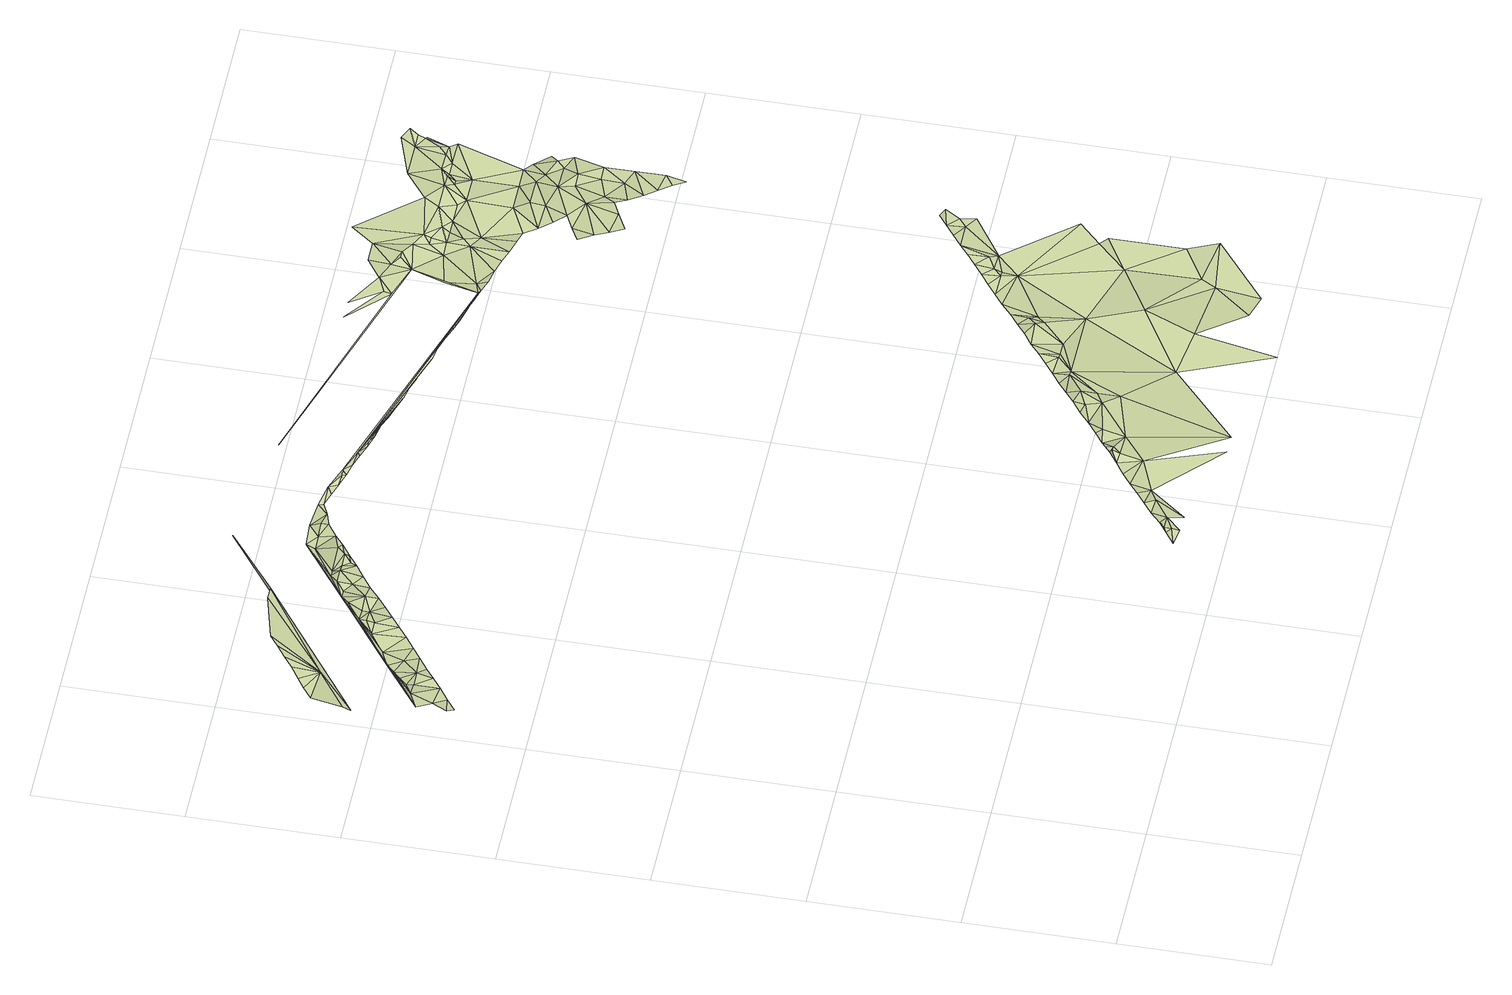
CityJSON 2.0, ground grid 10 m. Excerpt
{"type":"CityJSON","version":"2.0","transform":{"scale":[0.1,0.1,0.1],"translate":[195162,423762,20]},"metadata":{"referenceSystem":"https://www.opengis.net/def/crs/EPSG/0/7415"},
"CityObjects":{
"landuse1":{"type":"LandUse","attributes":{"3df_class":"Terrain","bgt_fysiekvoorkomen":"erf","bgt_status":"bestaand","identificatienamespace":"NL.IMGeo","onbegroeidterreindeeloptalud":"false","relatievehoogteligging":0,"aantal_punten":0},"geometry":[{"type":"MultiSurface","lod":"1","boundaries":[[[0,1,2]],[[3,0,2]],[[4,3,5]],[[3,2,6]],[[3,6,5]],[[7,8,9]],[[10,4,5]],[[11,5,6]],[[12,5,11]],[[8,7,13]],[[14,5,12]],[[11,6,15]],[[16,12,11]],[[5,14,10]],[[17,4,10]],[[15,16,11]],[[18,13,7]],[[14,12,16]],[[16,15,19]],[[14,16,10]],[[20,18,7]],[[21,10,16]],[[22,16,19]],[[23,20,7]],[[16,22,21]],[[17,10,21]],[[21,24,17]],[[25,23,7]],[[26,21,22]],[[4,17,27]],[[21,26,24]],[[28,7,9]],[[29,25,7]],[[24,26,30]],[[31,29,7]],[[32,17,24]],[[24,30,33]],[[24,33,32]],[[34,33,30]],[[7,35,31]],[[33,34,36]],[[17,32,27]],[[36,37,33]],[[33,37,32]],[[38,36,34]],[[37,36,39]],[[38,39,36]],[[37,39,32]],[[28,35,7]],[[4,27,40]],[[41,32,39]],[[38,42,39]],[[41,43,32]],[[44,28,9]],[[45,41,39]],[[39,42,46]],[[27,32,43]],[[45,43,41]],[[45,39,46]],[[43,45,27]],[[47,45,46]],[[45,48,27]],[[48,45,49]],[[49,45,47]],[[50,51,52]],[[53,51,50]],[[48,54,27]],[[48,49,54]],[[53,50,55]],[[54,56,27]],[[49,47,57]],[[53,55,58]],[[50,52,59]],[[55,50,59]],[[54,49,60]],[[49,57,60]],[[58,55,59]],[[54,60,56]],[[56,60,61]],[[59,62,58]],[[63,60,57]],[[56,40,27]],[[61,60,64]],[[60,63,64]],[[65,66,59]],[[64,63,67]],[[62,59,66]],[[61,64,68]],[[61,69,56]],[[67,63,70]],[[64,67,68]],[[66,71,62]],[[68,72,61]],[[67,70,68]],[[65,73,66]],[[61,72,69]],[[69,40,56]],[[70,74,68]],[[66,73,71]],[[68,74,72]],[[73,75,71]],[[72,74,76]],[[72,76,69]],[[73,77,75]],[[78,40,69]],[[76,78,69]],[[78,79,40]],[[76,80,78]],[[81,77,73]],[[78,80,82]],[[78,82,79]],[[83,77,81]],[[81,73,84]],[[85,82,80]],[[85,79,82]],[[83,81,86]],[[87,79,85]],[[88,86,81]],[[86,88,89]],[[89,90,86]],[[91,87,85]],[[89,88,92]],[[89,92,90]],[[88,81,93]],[[92,94,90]],[[94,95,90]],[[88,93,92]],[[92,95,94]],[[96,87,91]],[[81,97,93]],[[92,93,95]],[[98,96,91]],[[99,96,98]],[[93,100,95]],[[95,100,101]],[[102,96,99]],[[100,103,101]],[[104,102,99]],[[102,105,96]],[[93,97,106]],[[93,107,100]],[[104,105,102]],[[108,105,104]],[[100,107,103]],[[103,109,110]],[[105,108,111]],[[93,106,107]],[[103,107,109]],[[112,111,108]],[[109,113,110]],[[97,114,106]],[[115,111,112]],[[107,116,109]],[[109,116,113]],[[115,117,111]],[[106,118,107]],[[107,118,116]],[[119,113,116]],[[120,117,115]],[[111,117,121]],[[122,119,116]],[[120,121,117]],[[116,118,122]],[[106,123,118]],[[119,122,124]],[[125,121,120]],[[111,121,126]],[[106,114,123]],[[123,122,118]],[[122,127,124]],[[125,128,121]],[[122,123,127]],[[111,126,129]],[[128,126,121]],[[123,130,127]],[[111,129,131]],[[130,132,127]],[[114,133,134]],[[111,131,135]],[[105,111,136]],[[123,137,130]],[[130,138,132]],[[111,135,139]],[[114,140,123]],[[141,137,123]],[[137,138,130]],[[137,142,138]],[[111,139,143]],[[141,142,137]],[[140,141,123]],[[114,134,144]],[[111,143,145]],[[111,145,146]],[[147,142,141]],[[114,144,140]],[[147,148,142]],[[141,149,147]],[[149,141,140]],[[147,150,148]],[[147,151,150]],[[147,149,151]],[[136,111,146]],[[152,153,134]],[[149,140,154]],[[154,151,149]],[[150,151,155]],[[144,134,153]],[[151,154,155]],[[154,156,155]],[[153,152,157]],[[154,140,158]],[[159,140,144]],[[153,160,144]],[[154,158,156]],[[161,162,163]],[[144,160,159]],[[164,156,158]],[[159,158,140]],[[153,157,165]],[[166,164,167]],[[146,168,136]],[[164,158,167]],[[153,165,160]],[[168,169,136]],[[166,167,170]],[[160,171,159]],[[167,158,172]],[[170,167,173]],[[169,174,136]],[[173,167,172]],[[175,170,173]],[[165,171,160]],[[136,174,176]],[[158,177,172]],[[178,162,179]],[[158,159,180]],[[172,177,173]],[[175,173,181]],[[136,176,182]],[[173,177,181]],[[175,181,183]],[[159,171,184]],[[179,185,186]],[[136,182,187]],[[180,159,184]],[[185,179,162]],[[181,177,188]],[[183,181,188]],[[177,158,189]],[[136,187,190]],[[187,182,191]],[[158,180,189]],[[136,190,161]],[[161,185,162]],[[191,192,187]],[[188,177,193]],[[187,194,190]],[[185,161,195]],[[188,193,196]],[[185,195,197]],[[190,194,161]],[[192,198,187]],[[199,193,177]],[[161,200,195]],[[161,201,200]],[[192,202,198]],[[203,196,193]],[[194,187,198]],[[200,201,195]],[[201,161,204]],[[203,193,205]],[[195,206,197]],[[204,161,194]],[[198,202,207]],[[195,201,206]],[[193,199,205]],[[203,205,208]],[[203,208,209]],[[201,204,206]],[[194,210,204]],[[211,194,198]],[[212,198,207]],[[210,194,211]],[[212,207,213]],[[214,215,216]],[[211,198,217]],[[204,210,218]],[[204,218,206]],[[210,211,219]],[[217,198,212]],[[212,213,220]],[[210,219,218]],[[221,211,217]],[[222,223,224]],[[219,211,225]],[[206,218,226]],[[219,225,218]],[[225,211,221]],[[214,224,227]],[[217,212,228]],[[214,227,215]],[[221,217,228]],[[229,212,220]],[[224,223,227]],[[225,221,228]],[[229,220,230]],[[218,225,231]],[[232,215,227]],[[233,230,234]],[[218,235,226]],[[232,233,234]],[[228,231,225]],[[228,212,236]],[[223,237,227]],[[231,235,218]],[[230,233,238]],[[238,229,230]],[[236,212,229]],[[239,231,228]],[[240,227,237]],[[232,227,241]],[[237,242,240]],[[232,241,233]],[[228,236,239]],[[243,227,240]],[[244,245,242]],[[240,242,245]],[[246,229,238]],[[247,231,239]],[[238,233,248]],[[241,227,243]],[[231,247,235]],[[246,236,229]],[[249,244,250]],[[250,251,252]],[[247,239,236]],[[233,241,248]],[[243,240,253]],[[251,254,252]],[[253,240,245]],[[244,249,245]],[[248,246,238]],[[250,252,249]],[[247,236,255]],[[241,243,256]],[[247,257,235]],[[246,258,236]],[[256,243,253]],[[259,248,241]],[[255,236,258]],[[253,245,260]],[[247,255,261]],[[260,245,249]],[[241,256,262]],[[262,259,241]],[[256,253,260]],[[248,263,246]],[[261,255,264]],[[255,258,264]],[[247,261,265]],[[248,259,263]],[[263,258,246]],[[247,265,257]],[[264,266,261]],[[264,258,266]],[[256,260,267]],[[261,266,265]],[[262,268,259]],[[267,262,256]],[[269,263,259]],[[259,268,269]],[[266,258,270]],[[266,270,265]],[[262,267,268]],[[265,271,257]],[[268,272,269]],[[263,273,258]],[[265,270,274]],[[270,258,273]],[[265,274,271]],[[271,275,257]],[[270,276,274]],[[271,274,277]],[[274,276,277]],[[270,273,276]],[[277,278,271]],[[277,276,278]],[[278,279,271]],[[271,280,275]],[[279,280,271]],[[276,281,278]]]}]}
},
"vertices":[
[16,454,14],[20,450,12],[28,456,12],[21,464,14],[16,474,14],[26,479,15],[36,462,13],[36,539,13],[6,519,15],[6,514,13],[46,494,12],[36,479,13],[36,484,12],[12,541,13],[41,489,12],[44,468,13],[46,479,14],[51,499,12],[20,547,13],[52,474,12],[28,552,13],[56,489,13],[61,480,12],[37,558,13],[61,504,13],[45,564,13],[69,486,12],[106,539,12],[101,584,16],[53,570,14],[77,492,13],[61,576,14],[86,524,14],[76,514,13],[85,498,13],[91,584,17],[86,514,13],[86,519,14],[93,504,13],[96,519,12],[148,570,12],[96,524,12],[101,510,13],[101,534,13],[145,617,14],[106,524,15],[109,516,12],[117,523,12],[111,539,12],[116,534,14],[266,35,12],[255,32,10],[266,30,11],[263,38,11],[116,544,15],[266,40,12],[121,549,14],[125,529,13],[271,44,11],[276,40,11],[126,544,15],[126,549,13],[279,51,10],[134,535,13],[131,544,14],[281,30,8],[291,50,10],[136,539,13],[141,544,15],[146,564,11],[142,541,13],[287,57,10],[146,549,15],[301,55,8],[150,547,14],[295,63,10],[158,553,13],[303,69,9],[156,564,12],[165,571,12],[166,559,14],[326,65,8],[166,564,14],[311,75,9],[345,15,7],[176,562,13],[319,81,10],[183,569,13],[326,80,12],[326,85,14],[327,87,11],[185,566,12],[330,85,13],[345,80,8],[330,90,12],[334,93,11],[200,566,13],[360,15,5],[195,563,12],[204,560,12],[345,95,12],[342,99,11],[211,559,14],[350,105,11],[214,557,12],[217,560,13],[380,90,8],[370,100,10],[223,555,12],[365,110,12],[358,112,11],[236,554,11],[232,552,12],[366,118,12],[410,60,6],[242,549,11],[375,115,13],[246,549,11],[380,105,8],[374,124,11],[251,546,12],[261,544,13],[390,125,11],[395,125,9],[382,130,10],[261,544,12],[280,538,11],[390,136,10],[270,541,11],[289,535,11],[405,135,10],[298,533,11],[398,142,10],[435,0,6],[445,55,7],[308,530,11],[390,506,12],[410,135,8],[406,148,10],[317,527,11],[445,125,7],[420,135,7],[413,154,10],[327,524,11],[460,90,7],[336,522,12],[346,519,12],[430,155,12],[421,160,11],[435,150,9],[429,166,10],[435,160,11],[470,25,5],[490,50,5],[440,155,8],[437,172,10],[445,179,10],[485,20,6],[475,175,7],[495,110,5],[495,60,6],[400,551,15],[375,559,16],[231,604,13],[453,185,10],[530,55,5],[461,191,10],[470,185,10],[355,516,11],[364,513,11],[469,197,10],[520,75,6],[475,185,8],[475,190,10],[374,511,11],[477,203,10],[383,508,11],[490,190,7],[345,584,20],[375,564,17],[515,130,5],[485,195,10],[393,505,11],[485,209,10],[520,125,6],[385,569,19],[360,584,18],[400,509,10],[492,215,10],[530,145,5],[395,529,12],[402,502,11],[412,500,11],[510,215,9],[420,534,11],[400,564,17],[500,221,10],[400,579,18],[430,519,12],[520,210,7],[405,559,19],[410,559,19],[421,497,12],[508,227,10],[420,554,17],[515,220,10],[415,579,18],[430,494,12],[520,230,12],[516,233,10],[425,544,14],[430,534,13],[440,514,11],[440,491,12],[455,444,12],[459,459,11],[450,454,11],[435,524,13],[430,549,17],[430,544,15],[449,489,11],[440,534,12],[464,426,12],[475,432,13],[459,435,12],[440,539,16],[425,594,20],[480,454,14],[450,534,12],[470,499,11],[455,480,11],[455,544,18],[468,464,13],[475,479,12],[462,472,11],[460,554,20],[470,529,12],[485,437,13],[475,489,13],[465,534,12],[490,444,12],[490,474,15],[490,429,12],[495,464,13],[496,420,12],[505,434,11],[490,499,11],[475,544,18],[495,489,12],[515,429,13],[502,412,12],[508,404,12],[515,409,13],[505,449,12],[513,396,12],[480,539,15],[505,464,14],[480,569,19],[490,529,11],[500,484,14],[515,449,13],[485,544,16],[510,474,12],[505,499,11],[485,539,13],[490,549,17],[490,544,13],[520,469,13],[515,479,13],[510,494,12],[500,544,13],[505,569,18],[520,484,11],[520,544,11],[505,549,15],[510,579,20],[515,549,12],[510,554,16],[515,564,17],[515,569,19],[515,574,24],[520,564,13]
]}
